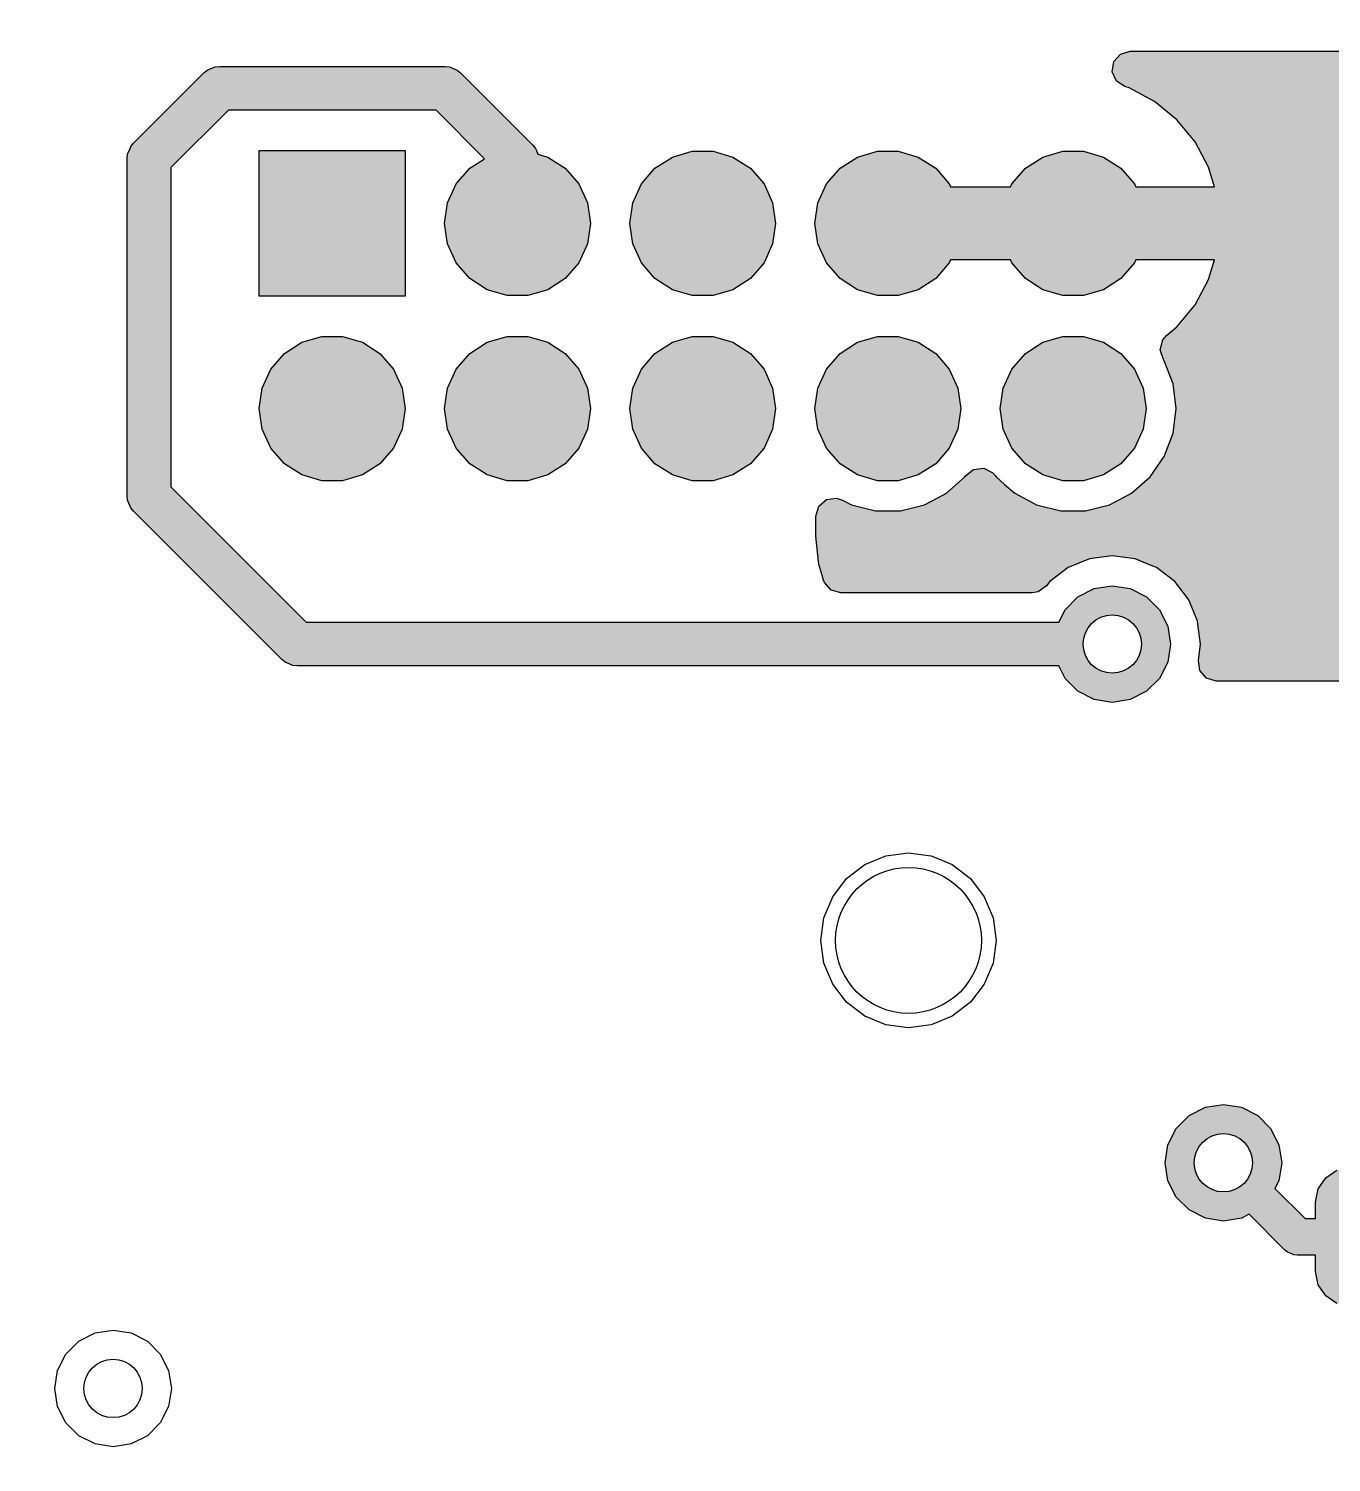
# Model space of a CAD drawing. Header units: millimetres. Extents: x -3894 to -3474, y -291 to 6.
# Drawn here: x -3740.35 to -3731.42, y -201.37 to -191.54 of the extents above; entities that cross this region are included whole.
import ezdxf

# ---------------------------------------------------------------- set-up
doc = ezdxf.new("R2010")
doc.units = ezdxf.units.MM
doc.layers.add('BLACK', color=7, linetype='Continuous')

msp = doc.modelspace()

# ---------------------------------------------------------------- hatches: boundary and pattern name
h = msp.add_hatch(color=256)
h.dxf.hatch_style = 1
h.paths.add_polyline_path([(-3726.0601, -192.7034), (-3726.0607, -192.6912), (-3726.0781, -192.5143), (-3726.0829, -192.4905), (-3726.1327, -192.3263), (-3726.142, -192.3038), (-3726.2229, -192.1525), (-3726.2364, -192.1322), (-3726.3453, -191.9996), (-3726.3624, -191.9824), (-3726.4951, -191.8735), (-3726.5153, -191.86), (-3726.6667, -191.7791), (-3726.6891, -191.7698), (-3726.8533, -191.72), (-3726.8772, -191.7153), (-3727.054, -191.6979), (-3727.0662, -191.6973), (-3732.7952, -191.6973), (-3732.8613, -191.7163), (-3732.9075, -191.7687), (-3732.9181, -191.8378), (-3732.8896, -191.9016), (-3732.8312, -191.9399), (-3732.8016, -191.9489), (-3732.6278, -192.0418), (-3732.4756, -192.1667), (-3732.3506, -192.319), (-3732.2578, -192.4927), (-3732.2169, -192.6273), (-3732.7562, -192.6273), (-3732.7655, -192.6069), (-3732.8587, -192.4994), (-3732.9784, -192.4224), (-3733.1149, -192.3823), (-3733.2573, -192.3823), (-3733.3938, -192.4224), (-3733.5135, -192.4994), (-3733.6067, -192.6069), (-3733.616, -192.6273), (-3734.0262, -192.6273), (-3734.0355, -192.6069), (-3734.1287, -192.4994), (-3734.2484, -192.4224), (-3734.3849, -192.3823), (-3734.5273, -192.3823), (-3734.6638, -192.4224), (-3734.7835, -192.4994), (-3734.8767, -192.6069), (-3734.9359, -192.7364), (-3734.9561, -192.8773), (-3734.9359, -193.0181), (-3734.8767, -193.1476), (-3734.7835, -193.2551), (-3734.6638, -193.3321), (-3734.5273, -193.3722), (-3734.3849, -193.3722), (-3734.2484, -193.3321), (-3734.1287, -193.2551), (-3734.0355, -193.1476), (-3734.0262, -193.1273), (-3733.616, -193.1273), (-3733.6067, -193.1476), (-3733.5135, -193.2551), (-3733.3938, -193.3321), (-3733.2573, -193.3722), (-3733.1149, -193.3722), (-3732.9784, -193.3321), (-3732.8587, -193.2551), (-3732.7655, -193.1476), (-3732.7562, -193.1273), (-3732.2169, -193.1273), (-3732.2578, -193.2618), (-3732.3506, -193.4355), (-3732.4756, -193.5878), (-3732.5441, -193.644), (-3732.5719, -193.6763), (-3732.5894, -193.744), (-3732.5675, -193.8103), (-3732.5613, -193.8193), (-3732.501, -193.9784), (-3732.4805, -194.1473), (-3732.501, -194.3161), (-3732.5613, -194.4752), (-3732.6579, -194.6152), (-3732.7853, -194.728), (-3732.8491, -194.7615), (-3732.9359, -194.807), (-3733.101, -194.8478), (-3733.2712, -194.8478), (-3733.4363, -194.807), (-3733.587, -194.728), (-3733.6564, -194.6665), (-3733.7143, -194.6152), (-3733.7191, -194.6083), (-3733.7369, -194.5877), (-3733.7994, -194.5566), (-3733.8689, -194.5643), (-3733.9232, -194.6083), (-3733.9279, -194.6152), (-3734.0553, -194.728), (-3734.1191, -194.7615), (-3734.2059, -194.807), (-3734.371, -194.8478), (-3734.5412, -194.8478), (-3734.7063, -194.807), (-3734.7685, -194.7744), (-3734.8085, -194.7615), (-3734.8776, -194.7714), (-3734.9304, -194.8172), (-3734.9501, -194.8842), (-3734.9501, -195.0092), (-3734.9495, -195.0213), (-3734.9321, -195.1982), (-3734.9273, -195.222), (-3734.8968, -195.3228), (-3734.8909, -195.3383), (-3734.8452, -195.3911), (-3734.7781, -195.4108), (-3733.4672, -195.4108), (-3733.4253, -195.4034), (-3733.3688, -195.3622), (-3733.3464, -195.333), (-3733.2209, -195.2367), (-3733.2209, -195.2367), (-3733.0749, -195.1762), (-3733.0749, -195.1762), (-3732.9181, -195.1556), (-3732.7613, -195.1762), (-3732.7613, -195.1762), (-3732.6507, -195.222), (-3732.6153, -195.2367), (-3732.4898, -195.333), (-3732.3936, -195.4584), (-3732.3331, -195.6045), (-3732.3302, -195.626), (-3732.3124, -195.7613), (-3732.3274, -195.8751), (-3732.3173, -195.9428), (-3732.2715, -195.9956), (-3732.2045, -196.0153), (-3727.9487, -196.0153), (-3727.8879, -195.9994), (-3727.8391, -195.9494), (-3727.8251, -195.8809), (-3727.8503, -195.8158), (-3727.8546, -195.8101), (-3727.9151, -195.664), (-3727.9151, -195.664), (-3727.9358, -195.5073), (-3727.9151, -195.3505), (-3727.9151, -195.3505), (-3727.8546, -195.2044), (-3727.7584, -195.079), (-3727.6329, -194.9827), (-3727.4869, -194.9222), (-3727.4869, -194.9222), (-3727.3301, -194.9016), (-3727.1733, -194.9222), (-3727.1733, -194.9222), (-3727.0273, -194.9827), (-3726.9018, -195.079), (-3726.8056, -195.2044), (-3726.7451, -195.3505), (-3726.7279, -195.4808), (-3726.7244, -195.5073), (-3726.7451, -195.664), (-3726.778, -195.7436), (-3726.7844, -195.7636), (-3726.78, -195.8334), (-3726.7387, -195.8897), (-3726.6734, -195.9147), (-3726.605, -195.9004), (-3726.5153, -195.8525), (-3726.5116, -195.85), (-3726.4377, -195.8877), (-3726.3141, -195.9073), (-3726.1905, -195.8877), (-3726.079, -195.8309), (-3725.9905, -195.7424), (-3725.9337, -195.6309), (-3725.9141, -195.5073), (-3725.9337, -195.3837), (-3725.9905, -195.2721), (-3726.0769, -195.1857), (-3726.0607, -195.0213), (-3726.0601, -195.0092)])
h.paths.add_polyline_path([(-3737.7661, -192.3773), (-3738.7661, -192.3773), (-3738.7661, -193.3773), (-3737.7661, -193.3773)], flags=17)
h.paths.add_polyline_path([(-3737.7864, -194.0064), (-3737.8455, -193.8769), (-3737.9387, -193.7694), (-3738.0584, -193.6924), (-3738.1949, -193.6523), (-3738.3373, -193.6523), (-3738.4738, -193.6924), (-3738.5935, -193.7694), (-3738.6867, -193.8769), (-3738.7459, -194.0064), (-3738.7661, -194.1473), (-3738.7459, -194.2881), (-3738.6867, -194.4176), (-3738.5935, -194.5251), (-3738.4738, -194.6021), (-3738.3373, -194.6422), (-3738.1949, -194.6422), (-3738.0584, -194.6021), (-3737.9387, -194.5251), (-3737.8455, -194.4176), (-3737.7864, -194.2881), (-3737.7661, -194.1473)], flags=17)
h.paths.add_polyline_path([(-3736.5164, -194.0064), (-3736.5755, -193.8769), (-3736.6687, -193.7694), (-3736.7884, -193.6924), (-3736.9249, -193.6523), (-3737.0673, -193.6523), (-3737.2038, -193.6924), (-3737.3235, -193.7694), (-3737.4167, -193.8769), (-3737.4759, -194.0064), (-3737.4961, -194.1473), (-3737.4759, -194.2881), (-3737.4167, -194.4176), (-3737.3235, -194.5251), (-3737.2038, -194.6021), (-3737.0673, -194.6422), (-3736.9249, -194.6422), (-3736.7884, -194.6021), (-3736.6687, -194.5251), (-3736.5755, -194.4176), (-3736.5164, -194.2881), (-3736.4961, -194.1473)], flags=17)
h.paths.add_polyline_path([(-3736.5164, -193.0181), (-3736.4961, -192.8773), (-3736.5164, -192.7364), (-3736.5755, -192.6069), (-3736.6687, -192.4994), (-3736.7884, -192.4224), (-3736.8553, -192.4028), (-3736.8714, -192.3639), (-3736.89, -192.3412), (-3737.386, -191.8452), (-3737.4088, -191.8265), (-3737.4404, -191.8134), (-3737.4628, -191.8041), (-3737.4921, -191.8013), (-3739.0401, -191.8013), (-3739.0694, -191.8041), (-3739.0918, -191.8134), (-3739.1234, -191.8265), (-3739.1462, -191.8452), (-3739.6282, -192.3272), (-3739.6468, -192.3499), (-3739.6692, -192.404), (-3739.6721, -192.4333), (-3739.6721, -194.7453), (-3739.6692, -194.7745), (-3739.6468, -194.8286), (-3739.6282, -194.8513), (-3738.6122, -195.8673), (-3738.5894, -195.886), (-3738.5733, -195.8927), (-3738.5354, -195.9084), (-3738.5061, -195.9113), (-3733.2851, -195.9113), (-3733.2417, -195.9964), (-3733.1532, -196.0849), (-3733.0417, -196.1417), (-3732.9181, -196.1613), (-3732.7945, -196.1417), (-3732.683, -196.0849), (-3732.5945, -195.9964), (-3732.5377, -195.8849), (-3732.5181, -195.7613), (-3732.5377, -195.6377), (-3732.5945, -195.5261), (-3732.683, -195.4377), (-3732.7945, -195.3808), (-3732.9181, -195.3613), (-3733.0417, -195.3808), (-3733.1532, -195.4377), (-3733.2417, -195.5261), (-3733.2851, -195.6113), (-3738.444, -195.6113), (-3739.3721, -194.6831), (-3739.3721, -192.4954), (-3738.978, -192.1013), (-3737.5542, -192.1013), (-3737.2216, -192.4339), (-3737.3235, -192.4994), (-3737.4167, -192.6069), (-3737.4759, -192.7364), (-3737.4961, -192.8773), (-3737.4759, -193.0181), (-3737.4167, -193.1476), (-3737.3235, -193.2551), (-3737.2038, -193.3321), (-3737.0673, -193.3722), (-3736.9249, -193.3722), (-3736.7884, -193.3321), (-3736.6687, -193.2551), (-3736.5755, -193.1476)])
h.paths.add_polyline_path([(-3732.7181, -195.7613, -1), (-3733.1181, -195.7613, -1)], flags=16)
h.paths.add_polyline_path([(-3735.2464, -193.0181), (-3735.2261, -192.8773), (-3735.2464, -192.7364), (-3735.3055, -192.6069), (-3735.3987, -192.4994), (-3735.5184, -192.4224), (-3735.6549, -192.3823), (-3735.7973, -192.3823), (-3735.9338, -192.4224), (-3736.0535, -192.4994), (-3736.1467, -192.6069), (-3736.2059, -192.7364), (-3736.2261, -192.8773), (-3736.2059, -193.0181), (-3736.1467, -193.1476), (-3736.0535, -193.2551), (-3735.9338, -193.3321), (-3735.7973, -193.3722), (-3735.6549, -193.3722), (-3735.5184, -193.3321), (-3735.3987, -193.2551), (-3735.3055, -193.1476)], flags=17)
h.paths.add_polyline_path([(-3735.2261, -194.1473), (-3735.2464, -194.0064), (-3735.3055, -193.8769), (-3735.3987, -193.7694), (-3735.5184, -193.6924), (-3735.6549, -193.6523), (-3735.7973, -193.6523), (-3735.9338, -193.6924), (-3736.0535, -193.7694), (-3736.1467, -193.8769), (-3736.2059, -194.0064), (-3736.2261, -194.1473), (-3736.2059, -194.2881), (-3736.1467, -194.4176), (-3736.0535, -194.5251), (-3735.9338, -194.6021), (-3735.7973, -194.6422), (-3735.6549, -194.6422), (-3735.5184, -194.6021), (-3735.3987, -194.5251), (-3735.3055, -194.4176), (-3735.2464, -194.2881)], flags=17)
h.paths.add_polyline_path([(-3733.9561, -194.1473), (-3733.9764, -194.0064), (-3734.0355, -193.8769), (-3734.1287, -193.7694), (-3734.2484, -193.6924), (-3734.3849, -193.6523), (-3734.5273, -193.6523), (-3734.6638, -193.6924), (-3734.7835, -193.7694), (-3734.8767, -193.8769), (-3734.9359, -194.0064), (-3734.9561, -194.1473), (-3734.9359, -194.2881), (-3734.8767, -194.4176), (-3734.7835, -194.5251), (-3734.6638, -194.6021), (-3734.5273, -194.6422), (-3734.3849, -194.6422), (-3734.2484, -194.6021), (-3734.1287, -194.5251), (-3734.0355, -194.4176), (-3733.9764, -194.2881)], flags=17)
h.paths.add_polyline_path([(-3732.7064, -194.0064), (-3732.7655, -193.8769), (-3732.8587, -193.7694), (-3732.9784, -193.6924), (-3733.1149, -193.6523), (-3733.2573, -193.6523), (-3733.3938, -193.6924), (-3733.5135, -193.7694), (-3733.6067, -193.8769), (-3733.6659, -194.0064), (-3733.6861, -194.1473), (-3733.6659, -194.2881), (-3733.6067, -194.4176), (-3733.5135, -194.5251), (-3733.3938, -194.6021), (-3733.2573, -194.6422), (-3733.1149, -194.6422), (-3732.9784, -194.6021), (-3732.8587, -194.5251), (-3732.7655, -194.4176), (-3732.7064, -194.2881), (-3732.6861, -194.1473)], flags=17)
h = msp.add_hatch(color=256)
h.dxf.hatch_style = 1
h.paths.add_polyline_path([(-3730.4491, -199.5878), (-3730.4672, -199.4969), (-3730.5187, -199.4198), (-3730.5957, -199.3683), (-3730.6866, -199.3503), (-3731.2866, -199.3503), (-3731.3775, -199.3683), (-3731.4545, -199.4198), (-3731.506, -199.4969), (-3731.5241, -199.5878), (-3731.5241, -199.7003), (-3731.5963, -199.7003), (-3731.8027, -199.4939), (-3731.7757, -199.4409), (-3731.7561, -199.3173), (-3731.7757, -199.1937), (-3731.8325, -199.0821), (-3731.921, -198.9937), (-3732.0325, -198.9368), (-3732.1561, -198.9173), (-3732.2797, -198.9368), (-3732.3912, -198.9937), (-3732.4797, -199.0821), (-3732.5365, -199.1937), (-3732.5561, -199.3173), (-3732.5365, -199.4409), (-3732.4797, -199.5524), (-3732.3912, -199.6409), (-3732.2797, -199.6977), (-3732.1561, -199.7173), (-3732.0325, -199.6977), (-3731.9795, -199.6707), (-3731.7365, -199.9136), (-3731.7176, -199.9292), (-3731.6725, -199.9479), (-3731.6481, -199.9503), (-3731.5241, -199.9503), (-3731.5241, -200.0628), (-3731.506, -200.1536), (-3731.4545, -200.2307), (-3731.3775, -200.2822), (-3731.2866, -200.3003), (-3730.6866, -200.3003), (-3730.5957, -200.2822), (-3730.5187, -200.2307), (-3730.4672, -200.1536), (-3730.4491, -200.0628)])
h.paths.add_polyline_path([(-3732.3561, -199.3173, -1), (-3731.9561, -199.3173, -1)], flags=16)
h.paths.add_polyline_path([(-3746.6421, -218.7563), (-3747.6421, -218.7563), (-3747.6421, -219.7563), (-3746.6421, -219.7563)])
h.paths.add_polyline_path([(-3746.6624, -220.3854), (-3746.7215, -220.2559), (-3746.8147, -220.1484), (-3746.9344, -220.0714), (-3747.0709, -220.0313), (-3747.2133, -220.0313), (-3747.3498, -220.0714), (-3747.4695, -220.1484), (-3747.5627, -220.2559), (-3747.6219, -220.3854), (-3747.6421, -220.5263), (-3747.6219, -220.6671), (-3747.5627, -220.7966), (-3747.4695, -220.9041), (-3747.3498, -220.9811), (-3747.2133, -221.0212), (-3747.0709, -221.0212), (-3746.9344, -220.9811), (-3746.8147, -220.9041), (-3746.7215, -220.7966), (-3746.6624, -220.6671), (-3746.6421, -220.5263)])
h.paths.add_polyline_path([(-3731.9352, -240.8037), (-3731.9916, -240.6426), (-3732.0823, -240.4982), (-3732.203, -240.3775), (-3732.3475, -240.2867), (-3732.5085, -240.2304), (-3732.6781, -240.2113), (-3732.8477, -240.2304), (-3733.0087, -240.2867), (-3733.1532, -240.3775), (-3733.2739, -240.4982), (-3733.3646, -240.6426), (-3733.421, -240.8037), (-3733.4401, -240.9733), (-3733.421, -241.1428), (-3733.3646, -241.3039), (-3733.2739, -241.4484), (-3733.1532, -241.569), (-3733.0087, -241.6598), (-3732.8477, -241.7162), (-3732.6781, -241.7353), (-3732.5085, -241.7162), (-3732.3475, -241.6598), (-3732.203, -241.569), (-3732.0823, -241.4484), (-3731.9916, -241.3039), (-3731.9352, -241.1428), (-3731.9161, -240.9733)])
h.paths.add_polyline_path([(-3728.9352, -240.8037), (-3728.9916, -240.6426), (-3729.0823, -240.4982), (-3729.203, -240.3775), (-3729.3475, -240.2867), (-3729.5085, -240.2304), (-3729.6781, -240.2113), (-3729.8477, -240.2304), (-3730.0087, -240.2867), (-3730.1532, -240.3775), (-3730.2739, -240.4982), (-3730.3646, -240.6426), (-3730.421, -240.8037), (-3730.4401, -240.9733), (-3730.421, -241.1428), (-3730.3646, -241.3039), (-3730.2739, -241.4484), (-3730.1532, -241.569), (-3730.0087, -241.6598), (-3729.8477, -241.7162), (-3729.6781, -241.7353), (-3729.5085, -241.7162), (-3729.3475, -241.6598), (-3729.203, -241.569), (-3729.0823, -241.4484), (-3728.9916, -241.3039), (-3728.9352, -241.1428), (-3728.9161, -240.9733)])
h.paths.add_polyline_path([(-3725.9352, -240.8037), (-3725.9916, -240.6426), (-3726.0823, -240.4982), (-3726.203, -240.3775), (-3726.3475, -240.2867), (-3726.5085, -240.2304), (-3726.6781, -240.2113), (-3726.8477, -240.2304), (-3727.0087, -240.2867), (-3727.1532, -240.3775), (-3727.2739, -240.4982), (-3727.3646, -240.6426), (-3727.421, -240.8037), (-3727.4401, -240.9733), (-3727.421, -241.1428), (-3727.3646, -241.3039), (-3727.2739, -241.4484), (-3727.1532, -241.569), (-3727.0087, -241.6598), (-3726.8477, -241.7162), (-3726.6781, -241.7353), (-3726.5085, -241.7162), (-3726.3475, -241.6598), (-3726.203, -241.569), (-3726.0823, -241.4484), (-3725.9916, -241.3039), (-3725.9352, -241.1428), (-3725.9161, -240.9733)])
h.paths.add_polyline_path([(-3722.9352, -240.8037), (-3722.9916, -240.6426), (-3723.0823, -240.4982), (-3723.203, -240.3775), (-3723.3475, -240.2867), (-3723.5085, -240.2304), (-3723.6781, -240.2113), (-3723.8477, -240.2304), (-3724.0087, -240.2867), (-3724.1532, -240.3775), (-3724.2739, -240.4982), (-3724.3646, -240.6426), (-3724.421, -240.8037), (-3724.4401, -240.9733), (-3724.421, -241.1428), (-3724.3646, -241.3039), (-3724.2739, -241.4484), (-3724.1532, -241.569), (-3724.0087, -241.6598), (-3723.8477, -241.7162), (-3723.6781, -241.7353), (-3723.5085, -241.7162), (-3723.3475, -241.6598), (-3723.203, -241.569), (-3723.0823, -241.4484), (-3722.9916, -241.3039), (-3722.9352, -241.1428), (-3722.9161, -240.9733)])
h.paths.add_polyline_path([(-3719.9352, -240.8037), (-3719.9916, -240.6426), (-3720.0823, -240.4982), (-3720.203, -240.3775), (-3720.3475, -240.2867), (-3720.5085, -240.2304), (-3720.6781, -240.2113), (-3720.8477, -240.2304), (-3721.0087, -240.2867), (-3721.1532, -240.3775), (-3721.2739, -240.4982), (-3721.3646, -240.6426), (-3721.421, -240.8037), (-3721.4401, -240.9733), (-3721.421, -241.1428), (-3721.3646, -241.3039), (-3721.2739, -241.4484), (-3721.1532, -241.569), (-3721.0087, -241.6598), (-3720.8477, -241.7162), (-3720.6781, -241.7353), (-3720.5085, -241.7162), (-3720.3475, -241.6598), (-3720.203, -241.569), (-3720.0823, -241.4484), (-3719.9916, -241.3039), (-3719.9352, -241.1428), (-3719.9161, -240.9733)])
h.paths.add_polyline_path([(-3716.9916, -240.6426), (-3717.0823, -240.4982), (-3717.203, -240.3775), (-3717.3475, -240.2867), (-3717.5085, -240.2304), (-3717.6781, -240.2113), (-3717.8477, -240.2304), (-3718.0087, -240.2867), (-3718.1532, -240.3775), (-3718.2739, -240.4982), (-3718.3646, -240.6426), (-3718.421, -240.8037), (-3718.4401, -240.9733), (-3718.421, -241.1428), (-3718.3646, -241.3039), (-3718.2739, -241.4484), (-3718.1532, -241.569), (-3718.0087, -241.6598), (-3717.8477, -241.7162), (-3717.6781, -241.7353), (-3717.5085, -241.7162), (-3717.3475, -241.6598), (-3717.203, -241.569), (-3717.0823, -241.4484), (-3716.9916, -241.3039), (-3716.9352, -241.1428), (-3716.9161, -240.9733), (-3716.9352, -240.8037)])
h.paths.add_polyline_path([(-3712.2561, -240.1233), (-3713.9561, -240.1233), (-3713.9561, -241.8233), (-3712.2561, -241.8233)])
h.paths.add_polyline_path([(-3709.7161, -240.9733), (-3709.7347, -240.7965), (-3709.7896, -240.6275), (-3709.8784, -240.4736), (-3709.9973, -240.3416), (-3710.1411, -240.2371), (-3710.3034, -240.1649), (-3710.4773, -240.1279), (-3710.655, -240.1279), (-3710.8288, -240.1649), (-3710.9911, -240.2371), (-3711.1349, -240.3416), (-3711.2538, -240.4736), (-3711.3426, -240.6275), (-3711.3975, -240.7965), (-3711.4161, -240.9733), (-3711.3975, -241.15), (-3711.3426, -241.319), (-3711.2538, -241.4729), (-3711.1349, -241.6049), (-3710.9911, -241.7094), (-3710.8288, -241.7817), (-3710.655, -241.8186), (-3710.4773, -241.8186), (-3710.3034, -241.7817), (-3710.1411, -241.7094), (-3709.9973, -241.6049), (-3709.8784, -241.4729), (-3709.7896, -241.319), (-3709.7347, -241.15)])
h.paths.add_polyline_path([(-3707.1761, -240.9733), (-3707.1947, -240.7965), (-3707.2496, -240.6275), (-3707.3384, -240.4736), (-3707.4573, -240.3416), (-3707.6011, -240.2371), (-3707.7634, -240.1649), (-3707.9373, -240.1279), (-3708.115, -240.1279), (-3708.2888, -240.1649), (-3708.4511, -240.2371), (-3708.5949, -240.3416), (-3708.7138, -240.4736), (-3708.8026, -240.6275), (-3708.8575, -240.7965), (-3708.8761, -240.9733), (-3708.8575, -241.15), (-3708.8026, -241.319), (-3708.7138, -241.4729), (-3708.5949, -241.6049), (-3708.4511, -241.7094), (-3708.2888, -241.7817), (-3708.115, -241.8186), (-3707.9373, -241.8186), (-3707.7634, -241.7817), (-3707.6011, -241.7094), (-3707.4573, -241.6049), (-3707.3384, -241.4729), (-3707.2496, -241.319), (-3707.1947, -241.15)])
h.paths.add_polyline_path([(-3704.6547, -240.7965), (-3704.7096, -240.6275), (-3704.7984, -240.4736), (-3704.9173, -240.3416), (-3705.0611, -240.2371), (-3705.2234, -240.1649), (-3705.3973, -240.1279), (-3705.575, -240.1279), (-3705.7488, -240.1649), (-3705.9111, -240.2371), (-3706.0549, -240.3416), (-3706.1738, -240.4736), (-3706.2626, -240.6275), (-3706.3175, -240.7965), (-3706.3361, -240.9733), (-3706.3175, -241.15), (-3706.2626, -241.319), (-3706.1738, -241.4729), (-3706.0549, -241.6049), (-3705.9111, -241.7094), (-3705.7488, -241.7817), (-3705.575, -241.8186), (-3705.3973, -241.8186), (-3705.2234, -241.7817), (-3705.0611, -241.7094), (-3704.9173, -241.6049), (-3704.7984, -241.4729), (-3704.7096, -241.319), (-3704.6547, -241.15), (-3704.6361, -240.9733)])

# ---------------------------------------------------------------- linework, layer by layer
at = {"layer": 'BLACK', "linetype": 'Continuous'}
for p, q in [((-3732.9075, -191.7687), (-3732.8613, -191.7163)), ((-3732.8613, -191.7163), (-3732.7952, -191.6973)), ((-3732.7952, -191.6973), (-3727.0662, -191.6973)), ((-3739.6282, -192.3272), (-3739.1462, -191.8452)), ((-3739.1462, -191.8452), (-3739.1234, -191.8265)), ((-3739.1234, -191.8265), (-3739.0918, -191.8134)), ((-3739.0918, -191.8134), (-3739.0694, -191.8041)), ((-3739.0694, -191.8041), (-3739.0401, -191.8013)), ((-3739.0401, -191.8013), (-3737.4921, -191.8013)), ((-3737.4921, -191.8013), (-3737.4628, -191.8041)), ((-3737.4628, -191.8041), (-3737.4404, -191.8134)), ((-3737.4404, -191.8134), (-3737.4088, -191.8265)), ((-3737.4088, -191.8265), (-3737.386, -191.8452)), ((-3737.386, -191.8452), (-3736.89, -192.3412)), ((-3732.9181, -191.8378), (-3732.9075, -191.7687)), ((-3732.8896, -191.9016), (-3732.9181, -191.8378)), ((-3732.8312, -191.9399), (-3732.8896, -191.9016)), ((-3732.8016, -191.9489), (-3732.8312, -191.9399)), ((-3732.6279, -192.0418), (-3732.8016, -191.9489)), ((-3732.6278, -192.0418), (-3732.6279, -192.0418)), ((-3732.4756, -192.1667), (-3732.6278, -192.0418)), ((-3738.978, -192.1013), (-3739.3721, -192.4954)), ((-3737.5542, -192.1013), (-3738.978, -192.1013)), ((-3737.2216, -192.4339), (-3737.5542, -192.1013)), ((-3732.3506, -192.319), (-3732.4756, -192.1667)), ((-3739.6468, -192.3499), (-3739.6282, -192.3272)), ((-3732.2578, -192.4927), (-3732.3506, -192.319)), ((-3732.3506, -192.319), (-3732.3506, -192.319)), ((-3739.6721, -192.4333), (-3739.6692, -192.404)), ((-3739.6721, -194.7453), (-3739.6721, -192.4333)), ((-3739.6692, -192.404), (-3739.6526, -192.3639)), ((-3739.6526, -192.3639), (-3739.6468, -192.3499)), ((-3738.7661, -193.3773), (-3738.7661, -192.3773)), ((-3738.7661, -192.3773), (-3737.7661, -192.3773)), ((-3737.7661, -192.3773), (-3737.7661, -193.3773)), ((-3737.3235, -192.4994), (-3737.2216, -192.4339)), ((-3736.89, -192.3412), (-3736.8714, -192.3639)), ((-3736.8714, -192.3639), (-3736.8659, -192.3773)), ((-3736.8659, -192.3773), (-3736.8553, -192.4028)), ((-3736.8553, -192.4028), (-3736.7884, -192.4224)), ((-3736.7884, -192.4224), (-3736.6687, -192.4994)), ((-3736.0535, -192.4994), (-3735.9338, -192.4224)), ((-3735.9338, -192.4224), (-3735.7973, -192.3823)), ((-3735.7973, -192.3823), (-3735.6549, -192.3823)), ((-3735.6549, -192.3823), (-3735.5184, -192.4224)), ((-3735.5184, -192.4224), (-3735.3987, -192.4994)), ((-3734.7835, -192.4994), (-3734.6638, -192.4224)), ((-3734.6638, -192.4224), (-3734.5273, -192.3823)), ((-3734.5273, -192.3823), (-3734.3849, -192.3823)), ((-3734.3849, -192.3823), (-3734.2484, -192.4224)), ((-3734.2484, -192.4224), (-3734.1287, -192.4994)), ((-3733.5135, -192.4994), (-3733.3938, -192.4224)), ((-3733.3938, -192.4224), (-3733.2573, -192.3823)), ((-3733.2573, -192.3823), (-3733.1149, -192.3823)), ((-3733.1149, -192.3823), (-3732.9784, -192.4224)), ((-3732.9784, -192.4224), (-3732.8587, -192.4994)), ((-3739.3721, -192.4954), (-3739.3721, -194.6831)), ((-3737.4167, -192.6069), (-3737.3235, -192.4994)), ((-3736.6687, -192.4994), (-3736.5755, -192.6069)), ((-3736.1467, -192.6069), (-3736.0535, -192.4994)), ((-3735.3987, -192.4994), (-3735.3055, -192.6069)), ((-3734.8767, -192.6069), (-3734.7835, -192.4994)), ((-3734.1287, -192.4994), (-3734.0355, -192.6069)), ((-3733.6067, -192.6069), (-3733.5135, -192.4994)), ((-3732.8587, -192.4994), (-3732.7655, -192.6069)), ((-3732.2169, -192.6273), (-3732.2578, -192.4927)), ((-3737.4759, -192.7364), (-3737.4167, -192.6069)), ((-3736.5755, -192.6069), (-3736.5164, -192.7364)), ((-3736.2059, -192.7364), (-3736.1467, -192.6069)), ((-3735.3055, -192.6069), (-3735.2464, -192.7364)), ((-3734.9359, -192.7364), (-3734.8767, -192.6069)), ((-3734.0355, -192.6069), (-3734.0262, -192.6273)), ((-3734.0262, -192.6273), (-3733.616, -192.6273)), ((-3733.616, -192.6273), (-3733.6067, -192.6069)), ((-3732.7655, -192.6069), (-3732.7562, -192.6273)), ((-3732.7562, -192.6273), (-3732.2169, -192.6273)), ((-3732.2169, -192.6273), (-3732.2169, -192.6273)), ((-3737.4961, -192.8773), (-3737.4759, -192.7364)), ((-3736.5164, -192.7364), (-3736.4961, -192.8773)), ((-3736.2261, -192.8773), (-3736.2059, -192.7364)), ((-3735.2464, -192.7364), (-3735.2261, -192.8773)), ((-3734.9561, -192.8773), (-3734.9359, -192.7364)), ((-3737.4759, -193.0181), (-3737.4961, -192.8773)), ((-3736.4961, -192.8773), (-3736.5164, -193.0181)), ((-3736.2059, -193.0181), (-3736.2261, -192.8773)), ((-3735.2261, -192.8773), (-3735.2464, -193.0181)), ((-3734.9359, -193.0181), (-3734.9561, -192.8773)), ((-3737.4167, -193.1476), (-3737.4759, -193.0181)), ((-3736.5164, -193.0181), (-3736.5755, -193.1476)), ((-3736.1467, -193.1476), (-3736.2059, -193.0181)), ((-3735.2464, -193.0181), (-3735.3055, -193.1476)), ((-3734.8767, -193.1476), (-3734.9359, -193.0181)), ((-3737.3235, -193.2551), (-3737.4167, -193.1476)), ((-3736.5755, -193.1476), (-3736.6687, -193.2551)), ((-3736.0535, -193.2551), (-3736.1467, -193.1476)), ((-3735.3055, -193.1476), (-3735.3987, -193.2551)), ((-3734.7835, -193.2551), (-3734.8767, -193.1476)), ((-3734.0355, -193.1476), (-3734.1287, -193.2551)), ((-3734.0262, -193.1273), (-3734.0355, -193.1476)), ((-3733.616, -193.1273), (-3734.0262, -193.1273)), ((-3733.6067, -193.1476), (-3733.616, -193.1273)), ((-3733.5135, -193.2551), (-3733.6067, -193.1476)), ((-3732.7655, -193.1476), (-3732.8587, -193.2551)), ((-3732.7562, -193.1273), (-3732.7655, -193.1476)), ((-3732.2169, -193.1273), (-3732.7562, -193.1273)), ((-3732.2578, -193.2618), (-3732.2169, -193.1273)), ((-3737.2038, -193.3321), (-3737.3235, -193.2551)), ((-3736.6687, -193.2551), (-3736.7884, -193.3321)), ((-3735.9338, -193.3321), (-3736.0535, -193.2551)), ((-3735.3987, -193.2551), (-3735.5184, -193.3321)), ((-3734.6638, -193.3321), (-3734.7835, -193.2551)), ((-3734.1287, -193.2551), (-3734.2484, -193.3321)), ((-3733.3938, -193.3321), (-3733.5135, -193.2551)), ((-3732.8587, -193.2551), (-3732.9784, -193.3321)), ((-3732.3506, -193.4355), (-3732.2578, -193.2618)), ((-3737.7661, -193.3773), (-3738.7661, -193.3773)), ((-3737.0673, -193.3722), (-3737.2038, -193.3321)), ((-3736.9249, -193.3722), (-3737.0673, -193.3722)), ((-3736.7884, -193.3321), (-3736.9249, -193.3722)), ((-3735.7973, -193.3722), (-3735.9338, -193.3321)), ((-3735.6549, -193.3722), (-3735.7973, -193.3722)), ((-3735.5184, -193.3321), (-3735.6549, -193.3722)), ((-3734.5273, -193.3722), (-3734.6638, -193.3321)), ((-3734.3849, -193.3722), (-3734.5273, -193.3722)), ((-3734.2484, -193.3321), (-3734.3849, -193.3722)), ((-3733.2573, -193.3722), (-3733.3938, -193.3321)), ((-3733.1149, -193.3722), (-3733.2573, -193.3722)), ((-3732.9784, -193.3321), (-3733.1149, -193.3722)), ((-3732.4756, -193.5878), (-3732.3506, -193.4355)), ((-3732.3506, -193.4355), (-3732.3506, -193.4355)), ((-3732.5441, -193.644), (-3732.4756, -193.5878)), ((-3738.5935, -193.7694), (-3738.4738, -193.6924)), ((-3738.4738, -193.6924), (-3738.3373, -193.6523)), ((-3738.3373, -193.6523), (-3738.1949, -193.6523)), ((-3738.1949, -193.6523), (-3738.0584, -193.6924)), ((-3738.0584, -193.6924), (-3737.9387, -193.7694)), ((-3737.3235, -193.7694), (-3737.2038, -193.6924)), ((-3737.2038, -193.6924), (-3737.0673, -193.6523)), ((-3737.0673, -193.6523), (-3736.9249, -193.6523)), ((-3736.9249, -193.6523), (-3736.7884, -193.6924)), ((-3736.7884, -193.6924), (-3736.6687, -193.7694)), ((-3736.0535, -193.7694), (-3735.9338, -193.6924)), ((-3735.9338, -193.6924), (-3735.7973, -193.6523)), ((-3735.7973, -193.6523), (-3735.6549, -193.6523)), ((-3735.6549, -193.6523), (-3735.5184, -193.6924)), ((-3735.5184, -193.6924), (-3735.3987, -193.7694)), ((-3734.7835, -193.7694), (-3734.6638, -193.6924)), ((-3734.6638, -193.6924), (-3734.5273, -193.6523)), ((-3734.5273, -193.6523), (-3734.3849, -193.6523)), ((-3734.3849, -193.6523), (-3734.2484, -193.6924)), ((-3734.2484, -193.6924), (-3734.1287, -193.7694)), ((-3733.5135, -193.7694), (-3733.3938, -193.6924)), ((-3733.3938, -193.6924), (-3733.2573, -193.6523)), ((-3733.2573, -193.6523), (-3733.1149, -193.6523)), ((-3733.1149, -193.6523), (-3732.9784, -193.6924)), ((-3732.9784, -193.6924), (-3732.8587, -193.7694)), ((-3732.5894, -193.744), (-3732.5719, -193.6763)), ((-3732.5719, -193.6763), (-3732.5441, -193.644)), ((-3738.6867, -193.8769), (-3738.5935, -193.7694)), ((-3737.9387, -193.7694), (-3737.8455, -193.8769)), ((-3737.4167, -193.8769), (-3737.3235, -193.7694)), ((-3736.6687, -193.7694), (-3736.5755, -193.8769)), ((-3736.1467, -193.8769), (-3736.0535, -193.7694)), ((-3735.3987, -193.7694), (-3735.3055, -193.8769)), ((-3734.8767, -193.8769), (-3734.7835, -193.7694)), ((-3734.1287, -193.7694), (-3734.0355, -193.8769)), ((-3733.6067, -193.8769), (-3733.5135, -193.7694)), ((-3732.8587, -193.7694), (-3732.7655, -193.8769)), ((-3732.5675, -193.8103), (-3732.5894, -193.744)), ((-3732.5613, -193.8193), (-3732.5675, -193.8103)), ((-3738.7459, -194.0064), (-3738.6867, -193.8769)), ((-3737.8455, -193.8769), (-3737.7864, -194.0064)), ((-3737.4759, -194.0064), (-3737.4167, -193.8769)), ((-3736.5755, -193.8769), (-3736.5164, -194.0064)), ((-3736.2059, -194.0064), (-3736.1467, -193.8769)), ((-3735.3055, -193.8769), (-3735.2464, -194.0064)), ((-3734.9359, -194.0064), (-3734.8767, -193.8769)), ((-3734.0355, -193.8769), (-3733.9764, -194.0064)), ((-3733.6659, -194.0064), (-3733.6067, -193.8769)), ((-3732.7655, -193.8769), (-3732.7064, -194.0064)), ((-3732.501, -193.9784), (-3732.5613, -193.8193)), ((-3738.7661, -194.1473), (-3738.7459, -194.0064)), ((-3737.7864, -194.0064), (-3737.7661, -194.1473)), ((-3737.4961, -194.1473), (-3737.4759, -194.0064)), ((-3736.5164, -194.0064), (-3736.4961, -194.1473)), ((-3736.2261, -194.1473), (-3736.2059, -194.0064)), ((-3735.2464, -194.0064), (-3735.2261, -194.1473)), ((-3734.9561, -194.1473), (-3734.9359, -194.0064)), ((-3733.9764, -194.0064), (-3733.9561, -194.1473)), ((-3733.6861, -194.1473), (-3733.6659, -194.0064)), ((-3732.7064, -194.0064), (-3732.6861, -194.1473)), ((-3732.4805, -194.1473), (-3732.501, -193.9784)), ((-3738.7459, -194.2881), (-3738.7661, -194.1473)), ((-3737.7661, -194.1473), (-3737.7864, -194.2881)), ((-3737.4759, -194.2881), (-3737.4961, -194.1473)), ((-3736.4961, -194.1473), (-3736.5164, -194.2881)), ((-3736.2059, -194.2881), (-3736.2261, -194.1473)), ((-3735.2261, -194.1473), (-3735.2464, -194.2881)), ((-3734.9359, -194.2881), (-3734.9561, -194.1473)), ((-3733.9561, -194.1473), (-3733.9764, -194.2881)), ((-3733.6659, -194.2881), (-3733.6861, -194.1473)), ((-3732.6861, -194.1473), (-3732.7064, -194.2881)), ((-3732.501, -194.3161), (-3732.4805, -194.1473)), ((-3738.6867, -194.4176), (-3738.7459, -194.2881)), ((-3737.7864, -194.2881), (-3737.8455, -194.4176)), ((-3737.4167, -194.4176), (-3737.4759, -194.2881)), ((-3736.5164, -194.2881), (-3736.5755, -194.4176)), ((-3736.1467, -194.4176), (-3736.2059, -194.2881)), ((-3735.2464, -194.2881), (-3735.3055, -194.4176)), ((-3734.8767, -194.4176), (-3734.9359, -194.2881)), ((-3733.9764, -194.2881), (-3734.0355, -194.4176)), ((-3733.6067, -194.4176), (-3733.6659, -194.2881)), ((-3732.7064, -194.2881), (-3732.7655, -194.4176)), ((-3732.5613, -194.4752), (-3732.501, -194.3161)), ((-3738.5935, -194.5251), (-3738.6867, -194.4176)), ((-3737.8455, -194.4176), (-3737.9387, -194.5251)), ((-3737.3235, -194.5251), (-3737.4167, -194.4176)), ((-3736.5755, -194.4176), (-3736.6687, -194.5251)), ((-3736.0535, -194.5251), (-3736.1467, -194.4176)), ((-3735.3055, -194.4176), (-3735.3987, -194.5251)), ((-3734.7835, -194.5251), (-3734.8767, -194.4176)), ((-3734.0355, -194.4176), (-3734.1287, -194.5251)), ((-3733.5135, -194.5251), (-3733.6067, -194.4176)), ((-3732.7655, -194.4176), (-3732.8587, -194.5251)), ((-3732.6579, -194.6152), (-3732.5613, -194.4752)), ((-3738.4738, -194.6021), (-3738.5935, -194.5251)), ((-3737.9387, -194.5251), (-3738.0584, -194.6021)), ((-3737.2038, -194.6021), (-3737.3235, -194.5251)), ((-3736.6687, -194.5251), (-3736.7884, -194.6021)), ((-3735.9338, -194.6021), (-3736.0535, -194.5251)), ((-3735.3987, -194.5251), (-3735.5184, -194.6021)), ((-3734.6638, -194.6021), (-3734.7835, -194.5251)), ((-3734.1287, -194.5251), (-3734.2484, -194.6021)), ((-3733.9232, -194.6083), (-3733.8689, -194.5643)), ((-3733.8689, -194.5643), (-3733.7994, -194.5566)), ((-3733.7994, -194.5566), (-3733.7369, -194.5877)), ((-3733.7369, -194.5877), (-3733.7191, -194.6083)), ((-3733.3938, -194.6021), (-3733.5135, -194.5251)), ((-3732.8587, -194.5251), (-3732.9784, -194.6021)), ((-3739.3721, -194.6831), (-3738.444, -195.6113)), ((-3738.3373, -194.6422), (-3738.4738, -194.6021)), ((-3738.1949, -194.6422), (-3738.3373, -194.6422)), ((-3738.0584, -194.6021), (-3738.1949, -194.6422)), ((-3737.0673, -194.6422), (-3737.2038, -194.6021)), ((-3736.9249, -194.6422), (-3737.0673, -194.6422)), ((-3736.7884, -194.6021), (-3736.9249, -194.6422)), ((-3735.7973, -194.6422), (-3735.9338, -194.6021)), ((-3735.6549, -194.6422), (-3735.7973, -194.6422)), ((-3735.5184, -194.6021), (-3735.6549, -194.6422)), ((-3734.5273, -194.6422), (-3734.6638, -194.6021)), ((-3734.3849, -194.6422), (-3734.5273, -194.6422)), ((-3734.2484, -194.6021), (-3734.3849, -194.6422)), ((-3734.0553, -194.728), (-3733.9279, -194.6152)), ((-3733.9279, -194.6152), (-3733.9232, -194.6083)), ((-3733.7191, -194.6083), (-3733.7143, -194.6152)), ((-3733.7143, -194.6152), (-3733.6564, -194.6665)), ((-3733.6564, -194.6665), (-3733.587, -194.728)), ((-3733.2573, -194.6422), (-3733.3938, -194.6021)), ((-3733.1149, -194.6422), (-3733.2573, -194.6422)), ((-3732.9784, -194.6021), (-3733.1149, -194.6422)), ((-3732.7853, -194.728), (-3732.6579, -194.6152)), ((-3739.6692, -194.7745), (-3739.6721, -194.7453)), ((-3739.6468, -194.8286), (-3739.6692, -194.7745)), ((-3734.9304, -194.8172), (-3734.8776, -194.7714)), ((-3734.8776, -194.7714), (-3734.8085, -194.7615)), ((-3734.8085, -194.7615), (-3734.7685, -194.7744)), ((-3734.7685, -194.7744), (-3734.7063, -194.807)), ((-3734.2059, -194.807), (-3734.1191, -194.7615)), ((-3734.1191, -194.7615), (-3734.0553, -194.728)), ((-3734.0553, -194.728), (-3734.0553, -194.728)), ((-3734.0553, -194.728), (-3734.0553, -194.728)), ((-3733.587, -194.728), (-3733.4363, -194.807)), ((-3732.9359, -194.807), (-3732.8491, -194.7615)), ((-3732.8491, -194.7615), (-3732.7853, -194.728)), ((-3732.7853, -194.728), (-3732.7853, -194.728)), ((-3732.7853, -194.728), (-3732.7853, -194.728)), ((-3739.6282, -194.8513), (-3739.6468, -194.8286)), ((-3738.6122, -195.8673), (-3739.6282, -194.8513)), ((-3734.9501, -194.8842), (-3734.9304, -194.8172)), ((-3734.9501, -195.0092), (-3734.9501, -194.8842)), ((-3734.7063, -194.807), (-3734.7063, -194.807)), ((-3734.7063, -194.807), (-3734.5412, -194.8478)), ((-3734.5412, -194.8478), (-3734.371, -194.8478)), ((-3734.371, -194.8478), (-3734.2059, -194.807)), ((-3733.4363, -194.807), (-3733.4363, -194.807)), ((-3733.4363, -194.807), (-3733.2712, -194.8478)), ((-3733.2712, -194.8478), (-3733.101, -194.8478)), ((-3733.101, -194.8478), (-3732.9359, -194.807)), ((-3734.9495, -195.0213), (-3734.9501, -195.0092)), ((-3734.9321, -195.1982), (-3734.9495, -195.0213)), ((-3733.0749, -195.1762), (-3733.2209, -195.2367)), ((-3732.9181, -195.1556), (-3733.0749, -195.1762)), ((-3733.0749, -195.1762), (-3733.0749, -195.1762)), ((-3732.7613, -195.1762), (-3732.9181, -195.1556)), ((-3732.9181, -195.1556), (-3732.9181, -195.1556)), ((-3732.6507, -195.222), (-3732.7613, -195.1762)), ((-3732.7613, -195.1762), (-3732.7613, -195.1762)), ((-3734.9273, -195.222), (-3734.9321, -195.1982)), ((-3734.9229, -195.2367), (-3734.9273, -195.222)), ((-3734.8968, -195.3228), (-3734.9229, -195.2367)), ((-3733.2209, -195.2367), (-3733.3464, -195.333)), ((-3733.2209, -195.2367), (-3733.2209, -195.2367)), ((-3732.6153, -195.2367), (-3732.6507, -195.222)), ((-3732.4898, -195.333), (-3732.6153, -195.2367)), ((-3734.8909, -195.3383), (-3734.8968, -195.3228)), ((-3734.8452, -195.3911), (-3734.8909, -195.3383)), ((-3733.3688, -195.3622), (-3733.4253, -195.4034)), ((-3733.3464, -195.333), (-3733.3688, -195.3622)), ((-3733.1532, -195.4377), (-3733.0417, -195.3808)), ((-3733.0417, -195.3808), (-3732.9181, -195.3613)), ((-3732.9181, -195.3613), (-3732.7945, -195.3808)), ((-3732.7945, -195.3808), (-3732.683, -195.4377)), ((-3732.3936, -195.4584), (-3732.4898, -195.333)), ((-3734.7781, -195.4108), (-3734.8452, -195.3911)), ((-3733.4672, -195.4108), (-3734.7781, -195.4108)), ((-3733.4253, -195.4034), (-3733.4672, -195.4108)), ((-3733.2417, -195.5261), (-3733.1532, -195.4377)), ((-3732.683, -195.4377), (-3732.5945, -195.5261)), ((-3732.3331, -195.6045), (-3732.3936, -195.4584)), ((-3733.2851, -195.6113), (-3733.2417, -195.5261)), ((-3732.5945, -195.5261), (-3732.5377, -195.6377)), ((-3738.444, -195.6113), (-3733.2851, -195.6113)), ((-3732.5377, -195.6377), (-3732.5181, -195.7613)), ((-3732.3302, -195.626), (-3732.3331, -195.6045)), ((-3732.3124, -195.7613), (-3732.3302, -195.626)), ((-3732.5181, -195.7613), (-3732.5377, -195.8849)), ((-3732.3274, -195.8751), (-3732.3124, -195.7613)), ((-3732.3124, -195.7613), (-3732.3124, -195.7613)), ((-3738.5894, -195.886), (-3738.6122, -195.8673)), ((-3732.3173, -195.9428), (-3732.3274, -195.8751)), ((-3738.5733, -195.8927), (-3738.5894, -195.886)), ((-3738.5354, -195.9084), (-3738.5733, -195.8927)), ((-3738.5061, -195.9113), (-3738.5354, -195.9084)), ((-3733.2851, -195.9113), (-3738.5061, -195.9113)), ((-3733.2417, -195.9964), (-3733.2851, -195.9113)), ((-3732.5377, -195.8849), (-3732.5945, -195.9964)), ((-3732.2715, -195.9956), (-3732.3173, -195.9428)), ((-3733.1532, -196.0849), (-3733.2417, -195.9964)), ((-3732.5945, -195.9964), (-3732.683, -196.0849)), ((-3732.2045, -196.0153), (-3732.2715, -195.9956)), ((-3727.9487, -196.0153), (-3732.2045, -196.0153)), ((-3733.0417, -196.1417), (-3733.1532, -196.0849)), ((-3732.9181, -196.1613), (-3733.0417, -196.1417)), ((-3732.7945, -196.1417), (-3732.9181, -196.1613)), ((-3732.683, -196.0849), (-3732.7945, -196.1417)), ((-3734.6151, -197.2736), (-3734.4704, -197.2137)), ((-3734.4704, -197.2137), (-3734.3151, -197.1933)), ((-3734.3151, -197.1933), (-3734.1598, -197.2137)), ((-3734.1598, -197.2137), (-3734.0151, -197.2736)), ((-3734.7394, -197.369), (-3734.6151, -197.2736)), ((-3734.0151, -197.2736), (-3733.8908, -197.369)), ((-3734.8347, -197.4933), (-3734.7394, -197.369)), ((-3733.8908, -197.369), (-3733.7955, -197.4933)), ((-3734.8947, -197.638), (-3734.8347, -197.4933)), ((-3733.7955, -197.4933), (-3733.7355, -197.638)), ((-3734.9151, -197.7933), (-3734.8947, -197.638)), ((-3733.7355, -197.638), (-3733.7151, -197.7933)), ((-3734.8947, -197.9486), (-3734.9151, -197.7933)), ((-3733.7151, -197.7933), (-3733.7355, -197.9486)), ((-3734.8347, -198.0933), (-3734.8947, -197.9486)), ((-3733.7355, -197.9486), (-3733.7955, -198.0933)), ((-3734.7394, -198.2175), (-3734.8347, -198.0933)), ((-3733.7955, -198.0933), (-3733.8908, -198.2175)), ((-3734.6151, -198.3129), (-3734.7394, -198.2175)), ((-3733.8908, -198.2175), (-3734.0151, -198.3129)), ((-3734.4704, -198.3728), (-3734.6151, -198.3129)), ((-3734.0151, -198.3129), (-3734.1598, -198.3728)), ((-3734.3151, -198.3933), (-3734.4704, -198.3728)), ((-3734.1598, -198.3728), (-3734.3151, -198.3933)), ((-3732.2797, -198.9368), (-3732.1561, -198.9173)), ((-3732.1561, -198.9173), (-3732.0325, -198.9368)), ((-3732.4797, -199.0821), (-3732.3912, -198.9937)), ((-3732.3912, -198.9937), (-3732.2797, -198.9368)), ((-3732.0325, -198.9368), (-3731.921, -198.9937)), ((-3731.921, -198.9937), (-3731.8325, -199.0821)), ((-3732.5365, -199.1937), (-3732.4797, -199.0821)), ((-3731.8325, -199.0821), (-3731.7757, -199.1937)), ((-3732.5561, -199.3173), (-3732.5365, -199.1937)), ((-3731.7757, -199.1937), (-3731.7561, -199.3173)), ((-3732.5365, -199.4409), (-3732.5561, -199.3173)), ((-3731.7561, -199.3173), (-3731.7757, -199.4409)), ((-3731.4545, -199.4198), (-3731.3775, -199.3683)), ((-3732.4797, -199.5524), (-3732.5365, -199.4409)), ((-3731.7757, -199.4409), (-3731.8027, -199.4939)), ((-3731.8027, -199.4939), (-3731.5963, -199.7003)), ((-3731.5241, -199.5878), (-3731.506, -199.4969)), ((-3731.506, -199.4969), (-3731.4545, -199.4198)), ((-3732.3912, -199.6409), (-3732.4797, -199.5524)), ((-3731.5241, -199.7003), (-3731.5241, -199.5878)), ((-3732.2797, -199.6977), (-3732.3912, -199.6409)), ((-3732.1561, -199.7173), (-3732.2797, -199.6977)), ((-3732.0325, -199.6977), (-3732.1561, -199.7173)), ((-3731.9795, -199.6707), (-3732.0325, -199.6977)), ((-3731.7365, -199.9136), (-3731.9795, -199.6707)), ((-3731.5963, -199.7003), (-3731.5241, -199.7003)), ((-3731.7176, -199.9292), (-3731.7365, -199.9136)), ((-3731.6912, -199.9401), (-3731.7176, -199.9292)), ((-3731.7176, -199.9292), (-3731.7176, -199.9292)), ((-3731.6725, -199.9479), (-3731.6912, -199.9401)), ((-3731.6481, -199.9503), (-3731.6725, -199.9479)), ((-3731.6725, -199.9479), (-3731.6725, -199.9479)), ((-3731.5241, -199.9503), (-3731.6481, -199.9503)), ((-3731.5241, -200.0628), (-3731.5241, -199.9503)), ((-3731.506, -200.1536), (-3731.5241, -200.0628)), ((-3731.4545, -200.2307), (-3731.506, -200.1536)), ((-3731.3775, -200.2822), (-3731.4545, -200.2307)), ((-3740.0037, -200.5412), (-3739.8922, -200.4843)), ((-3739.8922, -200.4843), (-3739.7686, -200.4648)), ((-3739.7686, -200.4648), (-3739.645, -200.4843)), ((-3739.645, -200.4843), (-3739.5335, -200.5412)), ((-3740.0922, -200.6296), (-3740.0037, -200.5412)), ((-3739.5335, -200.5412), (-3739.445, -200.6296)), ((-3740.149, -200.7412), (-3740.0922, -200.6296)), ((-3739.445, -200.6296), (-3739.3882, -200.7412)), ((-3740.1686, -200.8648), (-3740.149, -200.7412)), ((-3739.3882, -200.7412), (-3739.3686, -200.8648)), ((-3740.149, -200.9884), (-3740.1686, -200.8648)), ((-3739.3686, -200.8648), (-3739.3882, -200.9884)), ((-3740.0922, -201.0999), (-3740.149, -200.9884)), ((-3739.3882, -200.9884), (-3739.445, -201.0999)), ((-3740.0037, -201.1884), (-3740.0922, -201.0999)), ((-3739.445, -201.0999), (-3739.5335, -201.1884)), ((-3739.8922, -201.2452), (-3740.0037, -201.1884)), ((-3739.7686, -201.2648), (-3739.8922, -201.2452)), ((-3739.645, -201.2452), (-3739.7686, -201.2648)), ((-3739.5335, -201.1884), (-3739.645, -201.2452))]:
    msp.add_line(p, q, dxfattribs=at)
at = {"layer": 'BLACK'}
for centre, radius in [((-3732.9181, -195.7613), 0.2), ((-3734.3151, -197.7933), 0.5), ((-3732.1561, -199.3173), 0.2), ((-3739.7686, -200.8648), 0.2)]:
    msp.add_circle(centre, radius, dxfattribs=at)
msp.add_arc((-3722.4056, -204.3516), 33.5, 0, 180, dxfattribs=at)

doc.saveas('drawing.dxf')
